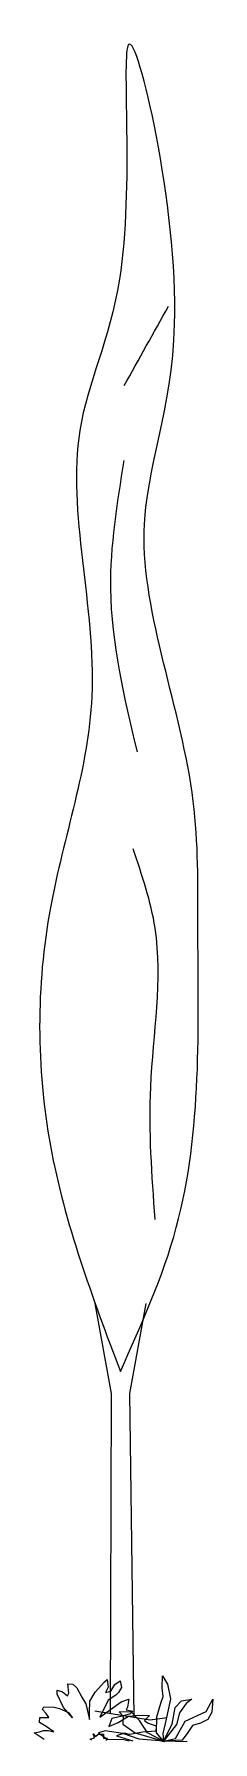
# Model space of a CAD drawing. Header units: millimetres. Extents: x 340 to 341.9, y 261.9 to 280.7.
import ezdxf

# ---------------------------------------------------------------- set-up
doc = ezdxf.new("R2010")
doc.units = ezdxf.units.MM
doc.header["$MEASUREMENT"] = 0

msp = doc.modelspace()

# ---------------------------------------------------------------- linework, layer by layer
for p, q in [((340.639, 266.732), (340.819, 265.744)), ((341.199, 266.732), (341.019, 265.744)), ((340.819, 265.744), (340.806, 262.233)), ((341.019, 265.744), (341.065, 262.191)), ((340.744, 262.578), (340.774, 262.606)), ((340.774, 262.606), (340.786, 262.52)), ((341.378, 262.512), (341.38, 262.645)), ((341.38, 262.645), (341.436, 262.555)), ((340.226, 262.444), (340.227, 262.487)), ((340.295, 262.299), (340.226, 262.444)), ((340.227, 262.487), (340.284, 262.471)), ((340.284, 262.471), (340.34, 262.427)), ((340.34, 262.427), (340.355, 262.456)), ((340.355, 262.456), (340.343, 262.556)), ((340.343, 262.556), (340.4, 262.555)), ((340.4, 262.555), (340.442, 262.512)), ((340.442, 262.512), (340.498, 262.41)), ((340.498, 262.41), (340.54, 262.338)), ((340.583, 262.366), (340.642, 262.465)), ((340.642, 262.465), (340.744, 262.578)), ((340.786, 262.52), (340.757, 262.463)), ((340.757, 262.463), (340.814, 262.477)), ((340.871, 262.433), (340.784, 262.377)), ((340.814, 262.477), (340.859, 262.548)), ((340.859, 262.548), (340.917, 262.59)), ((340.9, 262.461), (340.871, 262.433)), ((340.93, 262.518), (340.9, 262.461)), ((340.917, 262.59), (340.93, 262.518)), ((341.362, 262.345), (341.389, 262.419)), ((341.389, 262.419), (341.378, 262.512)), ((341.436, 262.555), (341.47, 262.391)), ((340.066, 262.274), (340.08, 262.303)), ((340.108, 262.231), (340.066, 262.274)), ((340.08, 262.303), (340.195, 262.301)), ((340.136, 262.187), (340.108, 262.231)), ((340.195, 262.301), (340.252, 262.286)), ((340.252, 262.286), (340.352, 262.241)), ((340.394, 262.183), (340.295, 262.299)), ((340.352, 262.241), (340.394, 262.183)), ((340.54, 262.338), (340.58, 262.165)), ((340.58, 262.165), (340.581, 262.237)), ((340.581, 262.237), (340.583, 262.366)), ((340.639, 262.26), (341.245, 262.162)), ((340.784, 262.377), (340.695, 262.192)), ((340.695, 262.192), (340.811, 262.276)), ((340.811, 262.276), (340.927, 262.36)), ((341.04, 262.246), (340.905, 262.248)), ((340.905, 262.248), (340.949, 262.203)), ((340.927, 262.36), (341.013, 262.387)), ((341.025, 262.229), (340.939, 262.202)), ((340.998, 262.302), (340.983, 262.273)), ((340.983, 262.273), (341.054, 262.258)), ((341.013, 262.387), (340.998, 262.302)), ((341.054, 262.258), (341.025, 262.229)), ((341.128, 262.155), (341.04, 262.246)), ((341.319, 262.195), (341.362, 262.345)), ((341.47, 262.391), (341.421, 262.171)), ((341.486, 262.113), (341.518, 262.298)), ((341.518, 262.298), (341.59, 262.372)), ((341.567, 262.24), (341.536, 262.112)), ((341.639, 262.34), (341.567, 262.24)), ((341.59, 262.372), (341.701, 262.388)), ((341.631, 262.146), (341.859, 262.252)), ((341.701, 262.388), (341.639, 262.34)), ((341.859, 262.252), (341.932, 262.388)), ((341.921, 262.247), (341.879, 262.164)), ((341.932, 262.388), (341.921, 262.247)), ((340.033, 262.031), (340.076, 262.045)), ((340.034, 262.132), (340.035, 262.189)), ((340.105, 262.087), (340.034, 262.132)), ((340.035, 262.189), (340.05, 262.189)), ((340.05, 262.189), (340.136, 262.187)), ((340.076, 262.045), (340.133, 262.044)), ((340.19, 262.029), (340.105, 262.087)), ((340.133, 262.044), (340.19, 262.029)), ((340.752, 262.042), (340.681, 262.021)), ((340.945, 262.012), (340.752, 262.042)), ((340.824, 262.176), (340.793, 262.09)), ((340.793, 262.09), (340.894, 262.131)), ((340.939, 262.202), (340.824, 262.176)), ((340.894, 262.131), (341.01, 262.201)), ((340.949, 262.203), (340.948, 262.113)), ((340.948, 262.113), (341.081, 262.021)), ((341.01, 262.201), (341.125, 262.213)), ((341.125, 262.213), (341.24, 262.211)), ((341.215, 262.019), (341.128, 262.155)), ((341.309, 262.038), (341.165, 262.026)), ((341.24, 262.211), (341.182, 262.155)), ((341.182, 262.155), (341.224, 262.126)), ((341.224, 262.126), (341.31, 262.096)), ((341.245, 262.162), (341.432, 262.188)), ((341.31, 262.096), (341.309, 262.038)), ((341.316, 262.019), (341.319, 262.195)), ((341.421, 262.171), (341.386, 262.013)), ((341.393, 261.926), (341.486, 262.113)), ((341.536, 262.112), (341.393, 261.926)), ((341.525, 261.958), (341.631, 262.146)), ((341.709, 262.1), (341.658, 262.022)), ((341.796, 262.125), (341.709, 262.1)), ((341.879, 262.164), (341.796, 262.125)), ((339.975, 262.018), (340.033, 262.031)), ((340.085, 261.947), (339.975, 262.018)), ((340.59, 261.95), (340.634, 261.964)), ((340.602, 261.938), (340.59, 261.95)), ((340.634, 261.964), (340.62, 262.007)), ((340.62, 262.007), (340.648, 261.978)), ((340.648, 261.978), (340.677, 262.006)), ((340.677, 262.006), (340.735, 262.005)), ((340.681, 262.021), (340.775, 261.948)), ((340.735, 262.005), (340.734, 261.962)), ((340.734, 261.962), (340.777, 261.961)), ((340.777, 261.961), (340.762, 261.947)), ((340.762, 261.947), (340.762, 261.935)), ((340.775, 261.948), (340.956, 261.945)), ((340.964, 262.015), (340.878, 261.988)), ((340.878, 261.988), (341.02, 261.943)), ((341.125, 261.951), (340.945, 262.012)), ((340.956, 261.945), (341.016, 261.931)), ((341.021, 262), (340.964, 262.015)), ((341.02, 261.943), (341.055, 261.93)), ((341.165, 262.026), (341.021, 262)), ((341.081, 262.021), (341.393, 261.926)), ((341.393, 261.926), (341.125, 261.951)), ((341.393, 261.926), (341.215, 262.019)), ((341.393, 261.926), (341.316, 262.019)), ((341.374, 261.925), (341.393, 261.926)), ((341.386, 262.013), (341.393, 261.926)), ((341.393, 261.926), (341.392, 261.925)), ((341.393, 261.926), (341.525, 261.958)), ((341.595, 261.939), (341.393, 261.926)), ((341.396, 261.925), (341.393, 261.926)), ((341.393, 261.925), (341.393, 261.926)), ((341.393, 261.926), (341.393, 261.925)), ((341.393, 261.926), (341.398, 261.925)), ((341.652, 261.92), (341.393, 261.926)), ((341.393, 261.926), (341.404, 261.925)), ((341.658, 262.022), (341.595, 261.939))]:
    msp.add_line(p, q)
for points in [[(340.919, 265.986), (340.153, 268.461), (340.153, 271.078), (340.606, 273.394), (340.475, 276.314), (340.909, 277.975), (341.01, 280.55), (341.514, 277.479), (341.181, 275.214), (341.718, 272.244), (341.769, 270.873), (341.532, 267.566), (340.919, 265.986)], [(340.961, 276.806), (341.446, 277.677)], [(341.106, 272.787), (340.815, 274.579), (340.961, 275.983)], [(341.3, 267.655), (341.252, 269.108), (341.3, 270.851), (341.058, 271.722)]]:
    msp.add_spline(points, degree=3)

doc.saveas('drawing.dxf')
